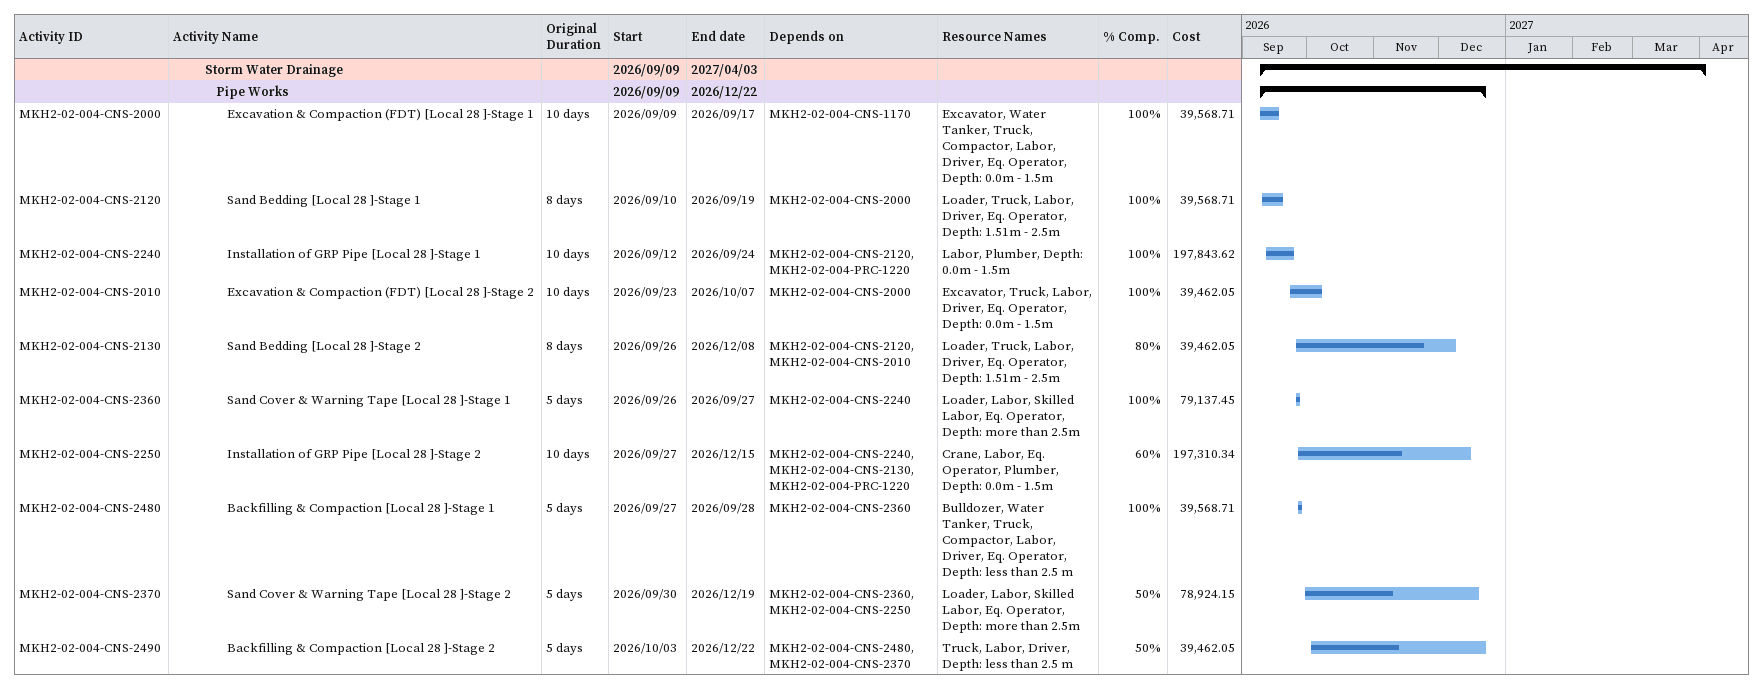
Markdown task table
| ID | Level | Task | Original duration | Start | Finish | Predecessors | Resources | % complete | Cost |
|---|---|---|---|---|---|---|---|---|---|
|  | 4 | **Storm Water Drainage** |  | 2026-09-09 | 2027-04-03 |  |  |  |  |
|  | 5 | **Pipe Works** |  | 2026-09-09 | 2026-12-22 |  |  |  |  |
| MKH2-02-004-CNS-2000 | 6 | Excavation & Compaction (FDT) [Local 28 ]-Stage 1 | 10d | 2026-09-09 | 2026-09-17 | MKH2-02-004-CNS-1170 | Excavator, Water Tanker, Truck, Compactor, Labor, Driver, Eq. Operator, Depth: 0.0m - 1.5m | 100 | 39568.71 |
| MKH2-02-004-CNS-2120 | 6 | Sand Bedding [Local 28 ]-Stage 1 | 8d | 2026-09-10 | 2026-09-19 | MKH2-02-004-CNS-2000 | Loader, Truck, Labor, Driver, Eq. Operator, Depth: 1.51m - 2.5m | 100 | 39568.71 |
| MKH2-02-004-CNS-2240 | 6 | Installation of GRP Pipe [Local 28 ]-Stage 1 | 10d | 2026-09-12 | 2026-09-24 | MKH2-02-004-CNS-2120, MKH2-02-004-PRC-1220 | Labor, Plumber, Depth: 0.0m - 1.5m | 100 | 197843.62 |
| MKH2-02-004-CNS-2010 | 6 | Excavation & Compaction (FDT) [Local 28 ]-Stage 2 | 10d | 2026-09-23 | 2026-10-07 | MKH2-02-004-CNS-2000 | Excavator, Truck, Labor, Driver, Eq. Operator, Depth: 0.0m - 1.5m | 100 | 39462.05 |
| MKH2-02-004-CNS-2130 | 6 | Sand Bedding [Local 28 ]-Stage 2 | 8d | 2026-09-26 | 2026-12-08 | MKH2-02-004-CNS-2120, MKH2-02-004-CNS-2010 | Loader, Truck, Labor, Driver, Eq. Operator, Depth: 1.51m - 2.5m | 80 | 39462.05 |
| MKH2-02-004-CNS-2360 | 6 | Sand Cover & Warning Tape [Local 28 ]-Stage 1 | 5d | 2026-09-26 | 2026-09-27 | MKH2-02-004-CNS-2240 | Loader, Labor, Skilled Labor, Eq. Operator, Depth: more than 2.5m | 100 | 79137.45 |
| MKH2-02-004-CNS-2250 | 6 | Installation of GRP Pipe [Local 28 ]-Stage 2 | 10d | 2026-09-27 | 2026-12-15 | MKH2-02-004-CNS-2240, MKH2-02-004-CNS-2130, MKH2-02-004-PRC-1220 | Crane, Labor, Eq. Operator, Plumber, Depth: 0.0m - 1.5m | 60 | 197310.34 |
| MKH2-02-004-CNS-2480 | 6 | Backfilling & Compaction [Local 28 ]-Stage 1 | 5d | 2026-09-27 | 2026-09-28 | MKH2-02-004-CNS-2360 | Bulldozer, Water Tanker, Truck, Compactor, Labor, Driver, Eq. Operator, Depth: less than 2.5 m | 100 | 39568.71 |
| MKH2-02-004-CNS-2370 | 6 | Sand Cover & Warning Tape [Local 28 ]-Stage 2 | 5d | 2026-09-30 | 2026-12-19 | MKH2-02-004-CNS-2360, MKH2-02-004-CNS-2250 | Loader, Labor, Skilled Labor, Eq. Operator, Depth: more than 2.5m | 50 | 78924.15 |
| MKH2-02-004-CNS-2490 | 6 | Backfilling & Compaction [Local 28 ]-Stage 2 | 5d | 2026-10-03 | 2026-12-22 | MKH2-02-004-CNS-2480, MKH2-02-004-CNS-2370 | Truck, Labor, Driver, Depth: less than 2.5 m | 50 | 39462.05 |
